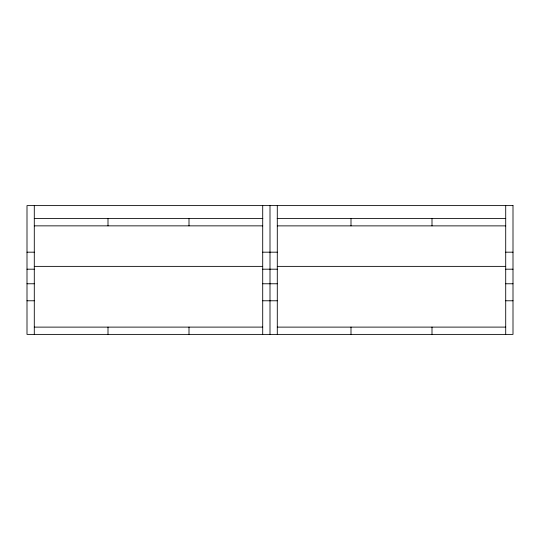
<?xml version="1.0" encoding="UTF-8"?>
<svg xmlns="http://www.w3.org/2000/svg" width="540" height="540" viewBox="0 0 540 540"><rect width="100%" height="100%" fill="white"/><g stroke="black" fill="none" stroke-linecap="round" stroke-linejoin="round"><path stroke-width="0.81" d="M34.29 218.565L262.832 218.565M277.168 218.565L505.71 218.565M34.29 225.855L262.71 225.855M277.29 225.875L505.71 225.875M27 252.18L34.29 252.18M262.71 252.18L277.29 252.18M505.71 252.18L513 252.18M34.29 266.375L262.71 266.375M277.29 266.375L505.71 266.375M27 269.19L34.29 269.19M262.71 269.19L277.29 269.19M505.71 269.19L513 269.19M27 283.77L34.29 283.77M262.71 283.77L277.29 283.77M505.71 283.77L513 283.77M27 300.78L34.29 300.78M262.71 300.78L277.29 300.78M505.71 300.78L513 300.78M34.29 327.125L262.71 327.105M277.29 327.125L505.71 327.105M505.71 205.605L505.71 334.395M432 218.565L432 225.855M432 327.105L432 334.395M351 218.565L351 225.855M351 327.105L351 334.395M277.29 205.605L277.29 334.395M270 205.605L270 334.395M262.71 205.605L262.71 334.395M189 218.565L189 225.855M189 327.105L189 334.395M108 218.565L108 225.855M108 327.105L108 334.395M34.29 205.605L34.29 334.395M513 205.605L27 205.605L27 334.395L513 334.395L513 205.605"/></g></svg>
